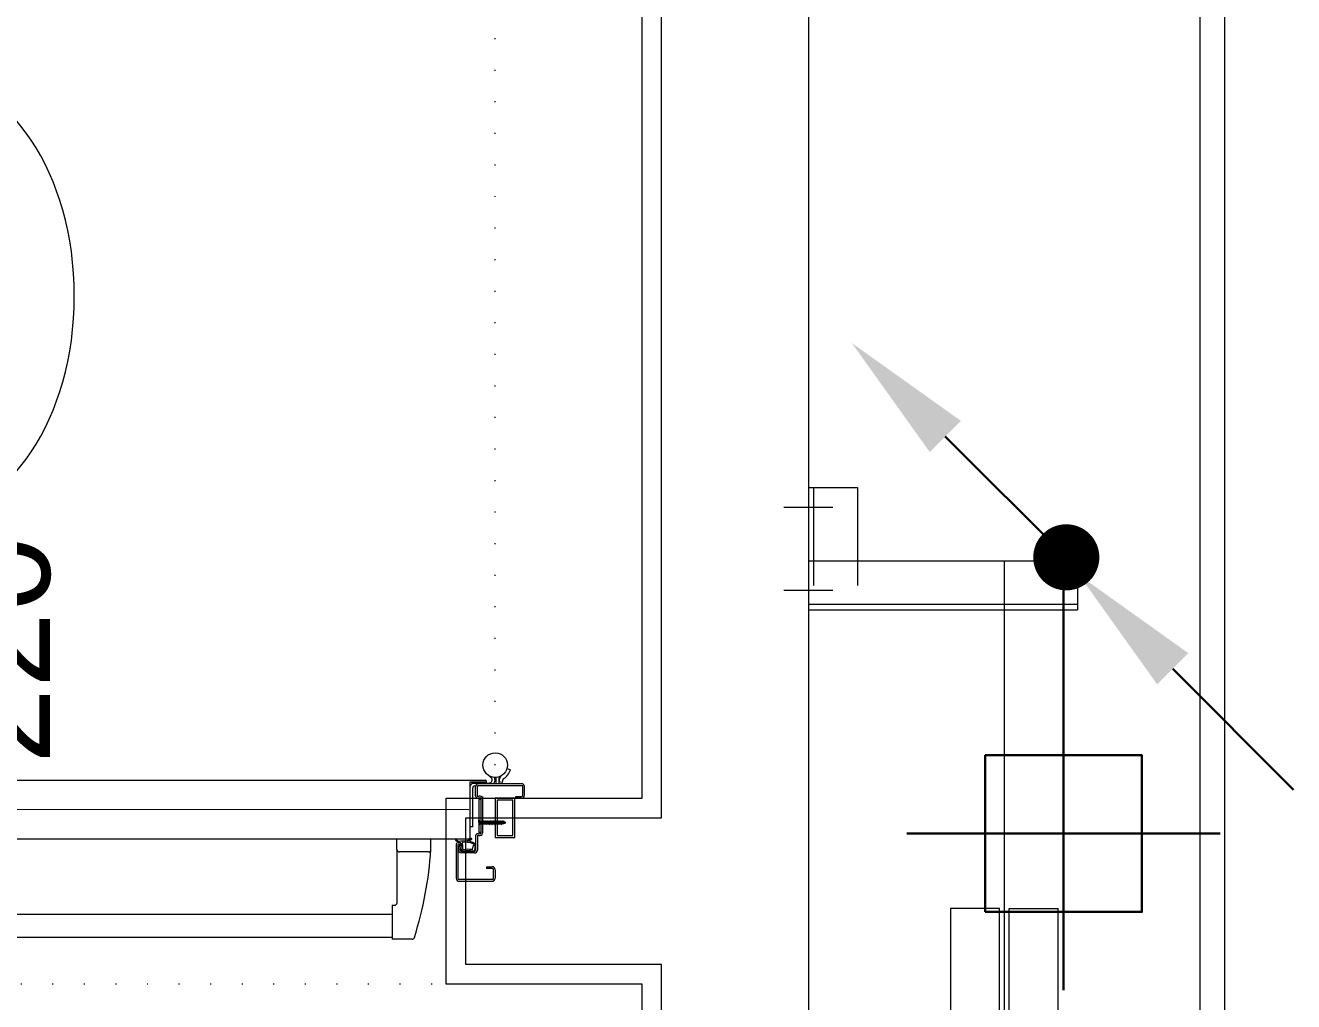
# Model space of a CAD drawing. Extents: x -2012 to 34975, y -1043 to 8321.
# Drawn here: x 10595.8 to 10725.4, y 3538.7 to 3638.5 of the extents above; entities that cross this region are included whole.
import ezdxf
from ezdxf.enums import TextEntityAlignment as Align

# ---------------------------------------------------------------- set-up
doc = ezdxf.new("R2010")
doc.units = 0
doc.header["$LTSCALE"] = 25
doc.linetypes.add('DOT2', pattern=[0.125, 0, -0.125])
doc.layers.get('0').update_dxf_attribs({"color": 9, "lineweight": 9})
for name, color, linetype, lineweight in [('00', 9, 'Continuous', 9), ('06D', 9, 'Continuous', 9), ('07', 9, 'Continuous', 9), ('14', 9, 'Continuous', 9), ('22', 8, 'Continuous', 9), ('E-1x58W ETANŞ FLUORESAN ARMATÜR (DİKEY MONTAJ)', 7, 'Continuous', 30), ('E-KABLO', 7, 'Continuous', 30), ('E-YUKARI ÇIKAN HAT', 7, 'Continuous', 30), ('E-YUKARIDAN GELEN HAT', 7, 'Continuous', 30)]:
    doc.layers.add(name, color=color, linetype=linetype, lineweight=lineweight)
doc.styles.add('Arial', font='arial.ttf', dxfattribs={"height": 2.5})

# ---------------------------------------------------------------- blocks, each defined once
blk = doc.blocks.new('p-yng-01')
at = {"ltscale": 2}
for p, q in [((10.49, 12.39), (12.53, 12.39)), ((12.53, 8.93), (12.53, 12.39)), ((12.53, 12.21), (107.47, 12.21)), ((12.53, 9.87), (107.47, 9.87)), ((12.04, 3.24), (12.04, 8.69)), ((12.53, 8.93), (12.28, 8.93)), ((8.57, 3.24), (8.57, 2.19)), ((8.82, 3.49), (11.79, 3.49)), ((12.04, 3.24), (12.04, 2.19))]:
    blk.add_line(p, q, dxfattribs=at)
at = {"linetype": 'Continuous'}
for p, q in [((5.68, 6.48), (2.31, 6.48)), ((2, 5.3), (2, 6.17)), ((2.18, 6.17), (2.18, 5.3)), ((2.31, 6.3), (5.68, 6.3)), ((5.81, 2.77), (5.81, 6.17)), ((5.99, 2.77), (5.99, 6.17)), ((2.31, 5.17), (2.9, 5.17)), ((2.9, 4.99), (2.31, 4.99)), ((2.9, 4.99), (2.9, 5.17)), ((3.82, 1.85), (3.82, 3.29)), ((4, 1.85), (4, 3.29)), ((4.01, 2.75), (4.08, 2.85)), ((4.04, 3.31), (4.18, 3.39)), ((4.12, 3.59), (5.45, 3.59)), ((5.45, 3.41), (4.12, 3.41)), ((4.12, 2.8), (4.29, 2.91)), ((4.29, 2.92), (4.36, 3.22)), ((4.47, 3.41), (5.1, 3.41)), ((5.33, 2.76), (5.34, 3.2)), ((5.35, 3.4), (5.56, 3.32)), ((5.45, 3.23), (5.45, 3.23)), ((5.55, 3.27), (5.46, 3.27)), ((5.58, 3.24), (5.46, 2.85)), ((5.75, 3.19), (5.63, 2.79)), ((3.3, -1.95), (3.3, 1.56)), ((3.48, -1.98), (3.48, 1.56)), ((3.68, 1.45), (3.48, 1.45)), ((3.59, 1.63), (3.62, 1.62)), ((3.7, 1.78), (3.67, 1.79)), ((3.68, -1.86), (3.68, 1.45)), ((4.65, 2.36), (4.41, 2.2)), ((4.46, 2.12), (4.83, 2.36)), ((4.59, -3.61), (4.59, 2.09)), ((4.69, 2.19), (52, 2.19)), ((5.77, 2.42), (5.98, 2.25)), ((5.78, 2.53), (6.04, 2.33)), ((1, 0.54), (0.95, 0.49)), ((1, 0.54), (0.95, 0.49)), ((1, 0.44), (0.95, 0.49)), ((1, 0.44), (0.95, 0.49)), ((1.12, 0.58), (1, 0.54)), ((1.12, 0.58), (1, 0.54)), ((1, 0.44), (1.12, 0.4)), ((1, 0.44), (1.12, 0.4)), ((1.11, 0.4), (1.18, 0.4)), ((1.11, 0.4), (1.18, 0.4)), ((3.27, 0.58), (1.12, 0.58)), ((1.12, 0.58), (1.12, 0.4)), ((3.27, 0.58), (1.12, 0.58)), ((1.12, 0.58), (1.12, 0.4)), ((3.16, 0.4), (1.12, 0.4)), ((3.16, 0.4), (1.12, 0.4)), ((1.14, 0.33), (1.33, 0.66)), ((1.14, 0.33), (1.33, 0.66)), ((1.14, 0.33), (1.16, 0.4)), ((1.14, 0.33), (1.16, 0.4)), ((1.15, 0.32), (1.34, 0.65)), ((1.15, 0.32), (1.34, 0.65)), ((1.2, 0.4), (1.27, 0.4)), ((1.2, 0.4), (1.27, 0.4)), ((1.29, 0.58), (1.21, 0.58)), ((1.29, 0.58), (1.21, 0.58)), ((1.23, 0.33), (1.42, 0.66)), ((1.23, 0.33), (1.42, 0.66)), ((1.23, 0.33), (1.25, 0.4)), ((1.23, 0.33), (1.25, 0.4)), ((1.24, 0.32), (1.43, 0.65)), ((1.24, 0.32), (1.43, 0.65)), ((1.29, 0.4), (1.36, 0.4)), ((1.29, 0.4), (1.36, 0.4)), ((1.38, 0.58), (1.3, 0.58)), ((1.38, 0.58), (1.3, 0.58)), ((1.31, 0.58), (1.32, 0.61)), ((1.31, 0.58), (1.32, 0.61)), ((1.32, 0.33), (1.51, 0.66)), ((1.32, 0.33), (1.51, 0.66)), ((1.32, 0.33), (1.34, 0.4)), ((1.32, 0.33), (1.34, 0.4)), ((1.33, 0.32), (1.52, 0.65)), ((1.33, 0.32), (1.52, 0.65)), ((1.38, 0.4), (1.45, 0.4)), ((1.38, 0.4), (1.45, 0.4)), ((1.47, 0.58), (1.39, 0.58)), ((1.47, 0.58), (1.39, 0.58)), ((1.4, 0.58), (1.41, 0.61)), ((1.4, 0.58), (1.41, 0.61)), ((1.41, 0.33), (1.6, 0.66)), ((1.41, 0.33), (1.6, 0.66)), ((1.41, 0.33), (1.6, 0.66)), ((1.41, 0.33), (1.6, 0.66)), ((1.41, 0.33), (1.43, 0.4)), ((1.41, 0.33), (1.43, 0.4)), ((1.41, 0.33), (1.43, 0.4)), ((1.41, 0.33), (1.43, 0.4)), ((1.42, 0.32), (1.61, 0.65)), ((1.42, 0.32), (1.61, 0.65)), ((1.42, 0.32), (1.61, 0.65)), ((1.42, 0.32), (1.61, 0.65)), ((1.47, 0.4), (1.54, 0.4)), ((1.47, 0.4), (1.54, 0.4)), ((1.47, 0.4), (1.54, 0.4)), ((1.47, 0.4), (1.54, 0.4)), ((1.56, 0.58), (1.48, 0.58)), ((1.56, 0.58), (1.48, 0.58)), ((1.49, 0.58), (1.5, 0.61)), ((1.49, 0.58), (1.5, 0.61)), ((1.5, 0.33), (1.69, 0.66)), ((1.5, 0.33), (1.69, 0.66)), ((1.5, 0.33), (1.52, 0.4)), ((1.5, 0.33), (1.52, 0.4)), ((1.51, 0.32), (1.7, 0.65)), ((1.51, 0.32), (1.7, 0.65)), ((1.56, 0.4), (1.63, 0.4)), ((1.56, 0.4), (1.63, 0.4)), ((1.65, 0.58), (1.57, 0.58)), ((1.65, 0.58), (1.57, 0.58)), ((1.58, 0.58), (1.59, 0.61)), ((1.58, 0.58), (1.59, 0.61)), ((1.58, 0.58), (1.59, 0.61)), ((1.58, 0.58), (1.59, 0.61)), ((1.59, 0.33), (1.78, 0.66)), ((1.59, 0.33), (1.78, 0.66)), ((1.59, 0.33), (1.61, 0.4)), ((1.59, 0.33), (1.61, 0.4)), ((1.6, 0.32), (1.79, 0.65)), ((1.6, 0.32), (1.79, 0.65)), ((1.65, 0.4), (1.72, 0.4)), ((1.65, 0.4), (1.72, 0.4)), ((1.74, 0.58), (1.66, 0.58)), ((1.74, 0.58), (1.66, 0.58)), ((1.67, 0.58), (1.68, 0.61)), ((1.67, 0.58), (1.68, 0.61)), ((1.68, 0.33), (1.87, 0.66)), ((1.68, 0.33), (1.87, 0.66)), ((1.68, 0.33), (1.7, 0.4)), ((1.68, 0.33), (1.7, 0.4)), ((1.69, 0.32), (1.88, 0.65)), ((1.69, 0.32), (1.88, 0.65)), ((1.74, 0.4), (1.81, 0.4)), ((1.74, 0.4), (1.81, 0.4)), ((1.83, 0.58), (1.75, 0.58)), ((1.83, 0.58), (1.75, 0.58)), ((1.76, 0.58), (1.77, 0.61)), ((1.76, 0.58), (1.77, 0.61)), ((1.77, 0.33), (1.96, 0.66)), ((1.77, 0.33), (1.96, 0.66)), ((1.77, 0.33), (1.79, 0.4)), ((1.77, 0.33), (1.79, 0.4)), ((1.78, 0.32), (1.97, 0.65)), ((1.78, 0.32), (1.97, 0.65)), ((1.83, 0.4), (1.9, 0.4)), ((1.83, 0.4), (1.9, 0.4)), ((1.92, 0.58), (1.84, 0.58)), ((1.92, 0.58), (1.84, 0.58)), ((1.85, 0.58), (1.86, 0.61)), ((1.85, 0.58), (1.86, 0.61)), ((1.86, 0.33), (2.05, 0.66)), ((1.86, 0.33), (2.05, 0.66)), ((1.86, 0.33), (1.88, 0.4)), ((1.86, 0.33), (1.88, 0.4)), ((1.87, 0.32), (2.06, 0.65)), ((1.87, 0.32), (2.06, 0.65)), ((1.92, 0.4), (1.99, 0.4)), ((1.92, 0.4), (1.99, 0.4)), ((2.01, 0.58), (1.93, 0.58)), ((2.01, 0.58), (1.93, 0.58)), ((1.94, 0.58), (1.95, 0.61)), ((1.94, 0.58), (1.95, 0.61)), ((1.95, 0.33), (2.14, 0.66)), ((1.95, 0.33), (2.14, 0.66)), ((1.95, 0.33), (1.97, 0.4)), ((1.95, 0.33), (1.97, 0.4)), ((1.96, 0.32), (2.15, 0.65)), ((1.96, 0.32), (2.15, 0.65)), ((2, -2), (2, 0.69)), ((2.01, 0.4), (2.08, 0.4)), ((2.01, 0.4), (2.08, 0.4)), ((2.1, 0.58), (2.02, 0.58)), ((2.1, 0.58), (2.02, 0.58)), ((2.03, 0.58), (2.04, 0.61)), ((2.03, 0.58), (2.04, 0.61)), ((2.04, 0.33), (2.23, 0.66)), ((2.04, 0.33), (2.23, 0.66)), ((2.04, 0.33), (2.06, 0.4)), ((2.04, 0.33), (2.06, 0.4)), ((2.05, 0.32), (2.24, 0.65)), ((2.05, 0.32), (2.24, 0.65)), ((2.1, 0.4), (2.17, 0.4)), ((2.1, 0.4), (2.17, 0.4)), ((2.19, 0.58), (2.11, 0.58)), ((2.19, 0.58), (2.11, 0.58)), ((2.12, 0.58), (2.13, 0.61)), ((2.12, 0.58), (2.13, 0.61)), ((2.13, 0.33), (2.32, 0.66)), ((2.13, 0.33), (2.32, 0.66)), ((2.13, 0.33), (2.15, 0.4)), ((2.13, 0.33), (2.15, 0.4)), ((2.14, 0.32), (2.33, 0.65)), ((2.14, 0.32), (2.33, 0.65)), ((2.19, 0.4), (2.26, 0.4)), ((2.19, 0.4), (2.26, 0.4)), ((2.28, 0.58), (2.2, 0.58)), ((2.28, 0.58), (2.2, 0.58)), ((2.21, 0.58), (2.22, 0.61)), ((2.21, 0.58), (2.22, 0.61)), ((2.22, 0.33), (2.41, 0.66)), ((2.22, 0.33), (2.41, 0.66)), ((2.22, 0.33), (2.24, 0.4)), ((2.22, 0.33), (2.24, 0.4)), ((2.23, 0.32), (2.42, 0.65)), ((2.23, 0.32), (2.42, 0.65)), ((2.28, 0.4), (2.35, 0.4)), ((2.28, 0.4), (2.35, 0.4)), ((2.37, 0.58), (2.29, 0.58)), ((2.37, 0.58), (2.29, 0.58)), ((2.3, 0.58), (2.31, 0.61)), ((2.3, 0.58), (2.31, 0.61)), ((2.31, 0.33), (2.5, 0.66)), ((2.31, 0.33), (2.5, 0.66)), ((2.31, 0.33), (2.33, 0.4)), ((2.31, 0.33), (2.33, 0.4)), ((2.32, 0.32), (2.51, 0.65)), ((2.32, 0.32), (2.51, 0.65)), ((2.37, 0.4), (2.44, 0.4)), ((2.37, 0.4), (2.44, 0.4)), ((2.46, 0.58), (2.38, 0.58)), ((2.46, 0.58), (2.38, 0.58)), ((2.39, 0.58), (2.4, 0.61)), ((2.39, 0.58), (2.4, 0.61)), ((2.4, 0.33), (2.59, 0.66)), ((2.4, 0.33), (2.59, 0.66)), ((2.4, 0.33), (2.59, 0.66)), ((2.4, 0.33), (2.59, 0.66)), ((2.4, 0.33), (2.42, 0.4)), ((2.4, 0.33), (2.42, 0.4)), ((2.4, 0.33), (2.42, 0.4)), ((2.4, 0.33), (2.42, 0.4)), ((2.41, 0.32), (2.6, 0.65)), ((2.41, 0.32), (2.6, 0.65)), ((2.41, 0.32), (2.6, 0.65)), ((2.41, 0.32), (2.6, 0.65)), ((2.46, 0.4), (2.53, 0.4)), ((2.46, 0.4), (2.56, 0.4)), ((2.46, 0.4), (2.53, 0.4)), ((2.46, 0.4), (2.56, 0.4)), ((2.55, 0.58), (2.47, 0.58)), ((2.55, 0.58), (2.47, 0.58)), ((2.48, 0.58), (2.49, 0.61)), ((2.48, 0.58), (2.49, 0.61)), ((2.49, 0.33), (2.68, 0.66)), ((2.49, 0.33), (2.68, 0.66)), ((2.49, 0.33), (2.51, 0.4)), ((2.49, 0.33), (2.51, 0.4)), ((2.5, 0.32), (2.69, 0.65)), ((2.5, 0.32), (2.69, 0.65)), ((2.55, 0.4), (2.62, 0.4)), ((2.55, 0.4), (2.62, 0.4)), ((2.64, 0.58), (2.56, 0.58)), ((2.6, 0.58), (2.56, 0.58)), ((2.64, 0.58), (2.56, 0.58)), ((2.6, 0.58), (2.56, 0.58)), ((2.6, 0.4), (2.56, 0.4)), ((2.6, 0.4), (2.56, 0.4)), ((2.57, 0.58), (2.58, 0.61)), ((2.57, 0.58), (2.58, 0.61)), ((2.57, 0.58), (2.58, 0.61)), ((2.57, 0.58), (2.58, 0.61)), ((2.58, 0.33), (2.77, 0.66)), ((2.58, 0.33), (2.77, 0.66)), ((2.58, 0.33), (2.6, 0.4)), ((2.58, 0.33), (2.6, 0.4)), ((2.59, 0.32), (2.78, 0.65)), ((2.59, 0.32), (2.78, 0.65)), ((2.64, 0.4), (2.71, 0.4)), ((2.73, 0.58), (2.65, 0.58)), ((2.66, 0.58), (2.67, 0.61)), ((2.67, 0.33), (2.86, 0.66)), ((2.67, 0.33), (2.69, 0.4)), ((2.68, 0.32), (2.87, 0.65)), ((2.73, 0.4), (2.8, 0.4)), ((2.82, 0.58), (2.74, 0.58)), ((2.75, 0.58), (2.76, 0.61)), ((2.76, 0.33), (2.95, 0.66)), ((2.76, 0.33), (2.78, 0.4)), ((2.77, 0.32), (2.96, 0.65)), ((2.82, 0.4), (2.89, 0.4)), ((2.91, 0.58), (2.83, 0.58)), ((2.84, 0.58), (2.85, 0.61)), ((2.85, 0.33), (3.04, 0.66)), ((2.85, 0.33), (2.87, 0.4)), ((2.86, 0.32), (3.05, 0.65)), ((2.91, 0.4), (2.98, 0.4)), ((3, 0.58), (2.92, 0.58)), ((2.93, 0.58), (2.94, 0.61)), ((2.94, 0.33), (3.13, 0.66)), ((2.94, 0.33), (2.96, 0.4)), ((2.95, 0.32), (3.14, 0.65)), ((3, 0.4), (3.07, 0.4)), ((3.09, 0.58), (3.01, 0.58)), ((3.02, 0.58), (3.03, 0.61)), ((3.03, 0.33), (3.22, 0.66)), ((3.03, 0.33), (3.05, 0.4)), ((3.04, 0.32), (3.23, 0.65)), ((3.09, 0.4), (3.16, 0.4)), ((3.18, 0.58), (3.1, 0.58)), ((3.11, 0.58), (3.12, 0.61)), ((3.12, 0.33), (3.31, 0.66)), ((3.12, 0.33), (3.14, 0.4)), ((3.13, 0.32), (3.32, 0.65)), ((3.18, 0.4), (3.25, 0.4)), ((3.27, 0.58), (3.19, 0.58)), ((3.2, 0.58), (3.21, 0.61)), ((3.21, 0.33), (3.4, 0.66)), ((3.21, 0.33), (3.23, 0.4)), ((3.22, 0.32), (3.41, 0.65)), ((3.27, 0.4), (3.34, 0.4)), ((3.36, 0.58), (3.28, 0.58)), ((3.29, 0.58), (3.3, 0.61)), ((3.3, 0.33), (3.49, 0.66)), ((3.3, 0.33), (3.32, 0.4)), ((3.31, 0.32), (3.5, 0.65)), ((3.36, 0.4), (3.43, 0.4)), ((3.45, 0.58), (3.37, 0.58)), ((3.38, 0.58), (3.39, 0.61)), ((3.39, 0.33), (3.58, 0.66)), ((3.39, 0.33), (3.41, 0.4)), ((3.4, 0.32), (3.59, 0.65)), ((3.45, 0.4), (3.55, 0.4)), ((3.54, 0.58), (3.46, 0.58)), ((3.47, 0.58), (3.48, 0.61)), ((3.59, 0.58), (3.55, 0.58)), ((3.59, 0.4), (3.55, 0.4)), ((3.56, 0.58), (3.57, 0.61)), ((3.65, 0.74), (3.59, 0.58)), ((3.65, 0.24), (3.59, 0.4)), ((3.68, 0.52), (3.64, 0.52)), ((3.68, 0.46), (3.64, 0.46)), ((3.68, 0.52), (3.68, 0.73)), ((3.68, 0.46), (3.68, 0.24)), ((4.3, 0.93), (4.59, 0.93)), ((4.3, 0.93), (4.3, -3.06)), ((-0.99, -2.3), (-0.99, -3.2)), ((-0.81, -2.3), (-0.81, -3.2)), ((-0.1, -2.18), (-0.69, -2.18)), ((-0.1, -2), (-0.1, -2.18)), ((3.3, -2.18), (3.3, -1.95)), ((3.3, -1.95), (3.3, -1.98)), ((3.3, -1.95), (3.3, -1.98)), ((3.48, -1.86), (3.68, -1.86)), ((3.59, -2.04), (3.62, -2.03)), ((3.7, -2.19), (3.67, -2.2)), ((3.82, -2.26), (3.82, -3.2)), ((4, -2.26), (4, -3.2)), ((3.7, -3.32), (-0.69, -3.32)), ((3.7, -3.5), (-0.69, -3.5)), ((1.23, -3.95), (1.3, -3.6)), ((1.3, -3.6), (1.59, -3.67)), ((1.59, -3.67), (1.49, -4.14)), ((1.59, -3.5), (1.59, -4.06)), ((1.89, -3.5), (1.89, -4.13)), ((2.7, -3.56), (2.62, -3.56)), ((4.4, -3.56), (2.7, -3.56)), ((2.9, -3.66), (2.9, -3.76)), ((2.9, -3.66), (4.54, -3.66)), ((52, -3.86), (3, -3.86)), ((4.1, -3.26), (4, -3.26)), ((4.4, -3.66), (4.4, -3.56)), ((0.79, -5.03), (0.44, -4.92)), ((2.84, -4.45), (2.42, -4.08))]:
    blk.add_line(p, q, dxfattribs=at)
at = {"linetype": 'DOT2'}
blk.add_line((2, -5.39), (2, -120.81), dxfattribs=at)
blk.add_lwpolyline([(2, 17), (118, 17)], dxfattribs=at)
at = {"linetype": 'Continuous'}
for points in [[(2, -2), (2, 2), (0, 2), (0, -2)], [(1.8, -1.8), (1.8, 1.8), (0.2, 1.8), (0.2, -1.8)]]:
    blk.add_lwpolyline(points, close=True, dxfattribs=at)
at = {"ltscale": 0.29}
blk.add_lwpolyline([(4.69, -0.83), (115.31, -0.84)], dxfattribs=at)
at = {"linetype": 'Continuous'}
blk.add_lwpolyline([(-0.69, -2), (-0.1, -2)], dxfattribs=at)
for centre, radius in [((4.12, 3.22), 0), ((2, -5.39), 1.26)]:
    blk.add_circle(centre, radius, dxfattribs=at)
at = {"ltscale": 2}
for centre, radius, start, end in [((45.73, 0.95), 37.22, 162.3802, 176.4723), ((10.49, 12.15), 0.247, 90, 162.3802), ((12.28, 8.69), 0.247, 90, 180), ((8.82, 3.24), 0.247, 90, 180), ((11.79, 3.24), 0.247, 0, 90)]:
    blk.add_arc(centre, radius, start, end, dxfattribs=at)
at = {"linetype": 'Continuous'}
for centre, radius, start, end in [((2.31, 6.17), 0.309, 90, 180), ((5.68, 6.17), 0.309, 0, 90), ((5.68, 6.17), 0.309, 0, 90), ((2.31, 5.3), 0.309, 180, 270), ((2.31, 6.17), 0.13, 90, 180), ((2.31, 5.3), 0.13, 180, 270), ((5.68, 6.17), 0.13, 0, 90), ((5.68, 6.17), 0.13, 0, 90), ((4.12, 3.29), 0.299, 90, 180), ((4.12, 3.29), 0.12, 90, 180), ((4.03, 3.12), 0.0312, 100.8786, 243.4258), ((4.1, 2.71), 0.0959, 154.0369, 249.2134), ((4.1, 3.22), 0.157, 239.3013, 259.1148), ((4.13, 2.86), 0.133, 128.8627, 148.8778), ((4.03, 2.92), 0.0132, 148.8705, 187.3774), ((4.04, 2.92), 0.0264, 187.3783, 268.9641), ((4.06, 3.29), 0.0235, 121.8829, 242.3954), ((4.04, 3.23), 0.0871, 263.7597, 337.0285), ((4.05, 2.85), 0.049, 80.765, 103.2427), ((3.68, 2.57), 0.784, 57.2254, 62.3935), ((4.01, 3.04), 0.0905, 294.1976, 348.1638), ((4.06, 2.87), 0.0282, 333.7959, 80.7687), ((4.06, 3.03), 0.0377, 348.1661, 79.1104), ((5.9, 6.49), 4.28, 244.6875, 253.0507), ((4.09, 3.21), 0.0282, 337.0285, 57.2131), ((4.16, 2.77), 0.0479, 134.0198, 235.7455), ((4.92, 4.02), 1.51, 238.7149, 261.6894), ((4.25, 3.27), 0.141, 80.0177, 120.3968), ((4.77, 6.23), 2.87, 260.017, 279.9465), ((4.27, 2.93), 0.0188, 312.4272, 347.199), ((4.39, 3.22), 0.0358, 79.2474, 167.2037), ((4.83, 5.51), 2.3, 259.2417, 281.0784), ((5.29, 3.26), 0.153, 69.1739, 99.9465), ((5.28, 3.2), 0.0575, 359.4411, 101.073), ((5.29, 2.59), 0.0767, 275.8292, 21.9624), ((5.74, 2.77), 0.403, 181.2939, 201.9637), ((5.46, 3.25), 0.0235, 90.7292, 220.5483), ((5.72, 2.77), 0.274, 162.8619, 0), ((5.45, 3.28), 0.309, 342.8599, 90), ((5.45, 3.28), 0.13, 342.8582, 90), ((5.32, 3.1), 0.183, 14.7185, 46.0603), ((6.28, 2.82), 0.796, 175.9723, 187.9232), ((5.59, 2.86), 0.108, 139.809, 171.2848), ((5.7, 2.74), 0.216, 188.6789, 284.0284), ((5.12, 3), 0.405, 353.3622, 21.0615), ((5.47, 2.96), 0.0518, 319.8052, 349.7927), ((5.55, 3.3), 0.0223, 269.4232, 71.2563), ((5.72, 2.77), 0.0948, 162.8632, 0), ((3.56, 1.56), 0.259, 63.211, 180), ((3.56, 1.56), 0.0798, 63.202, 180), ((3.74, 1.85), 0.259, 243.215, 0), ((3.74, 1.85), 0.0798, 243.2115, 0), ((4.44, 2.16), 0.0479, 122.6999, 302.6999), ((4.69, 2.09), 0.0998, 90, 180), ((4.64, 2.37), 0.0192, 302.623, 73.0521), ((5.05, 4.91), 2.41, 261.4527, 275.8288), ((4.85, 2.33), 0.0383, 85.2104, 122.7022), ((5.09, 5.19), 2.83, 265.2016, 282.9973), ((5.74, 2.38), 0.0479, 51.8479, 102.9919), ((5.76, 2.51), 0.0288, 52.198, 104.0165), ((6.01, 2.29), 0.0479, 232.201, 52.2001), ((0.94, 0.72), 0.235, 274.361, 322.1025), ((0.94, 0.72), 0.235, 274.361, 322.1025), ((0.94, 0.25), 0.235, 37.8975, 85.639), ((0.94, 0.25), 0.235, 37.8975, 85.639), ((1.15, 0.33), 0.00583, 150.3204, 330.3204), ((1.15, 0.33), 0.00583, 150.3204, 330.3204), ((1.24, 0.33), 0.00583, 150.3204, 330.3204), ((1.24, 0.33), 0.00583, 150.3204, 330.3204), ((1.33, 0.33), 0.00583, 150.3204, 330.3204), ((1.33, 0.33), 0.00583, 150.3204, 330.3204), ((1.34, 0.66), 0.00583, 330.3204, 150.3204), ((1.34, 0.66), 0.00583, 330.3204, 150.3204), ((1.42, 0.33), 0.00583, 150.3204, 330.3204), ((1.42, 0.33), 0.00583, 150.3204, 330.3204), ((1.42, 0.33), 0.00583, 150.3204, 330.3204), ((1.42, 0.33), 0.00583, 150.3204, 330.3204), ((1.43, 0.66), 0.00583, 330.3204, 150.3204), ((1.43, 0.66), 0.00583, 330.3204, 150.3204), ((1.51, 0.33), 0.00583, 150.3204, 330.3204), ((1.51, 0.33), 0.00583, 150.3204, 330.3204), ((1.51, 0.33), 0.00583, 150.3204, 330.3204), ((1.51, 0.33), 0.00583, 150.3204, 330.3204), ((1.52, 0.66), 0.00583, 330.3204, 150.3204), ((1.52, 0.66), 0.00583, 330.3204, 150.3204), ((1.6, 0.33), 0.00583, 150.3204, 330.3204), ((1.6, 0.33), 0.00583, 150.3204, 330.3204), ((1.61, 0.66), 0.00583, 330.3204, 150.3204), ((1.61, 0.66), 0.00583, 330.3204, 150.3204), ((1.61, 0.66), 0.00583, 330.3204, 150.3204), ((1.61, 0.66), 0.00583, 330.3204, 150.3204), ((1.69, 0.33), 0.00583, 150.3204, 330.3204), ((1.69, 0.33), 0.00583, 150.3204, 330.3204), ((1.7, 0.66), 0.00583, 330.3204, 150.3204), ((1.7, 0.66), 0.00583, 330.3204, 150.3204), ((1.78, 0.33), 0.00583, 150.3204, 330.3204), ((1.78, 0.33), 0.00583, 150.3204, 330.3204), ((1.79, 0.66), 0.00583, 330.3204, 150.3204), ((1.79, 0.66), 0.00583, 330.3204, 150.3204), ((1.87, 0.33), 0.00583, 150.3204, 330.3204), ((1.87, 0.33), 0.00583, 150.3204, 330.3204), ((1.88, 0.66), 0.00583, 330.3204, 150.3204), ((1.88, 0.66), 0.00583, 330.3204, 150.3204), ((1.96, 0.33), 0.00583, 150.3204, 330.3204), ((1.96, 0.33), 0.00583, 150.3204, 330.3204), ((1.97, 0.66), 0.00583, 330.3204, 150.3204), ((1.97, 0.66), 0.00583, 330.3204, 150.3204), ((2.05, 0.33), 0.00583, 150.3204, 330.3204), ((2.05, 0.33), 0.00583, 150.3204, 330.3204), ((2.06, 0.66), 0.00583, 330.3204, 150.3204), ((2.06, 0.66), 0.00583, 330.3204, 150.3204), ((2.14, 0.33), 0.00583, 150.3204, 330.3204), ((2.14, 0.33), 0.00583, 150.3204, 330.3204), ((2.15, 0.66), 0.00583, 330.3204, 150.3204), ((2.15, 0.66), 0.00583, 330.3204, 150.3204), ((2.23, 0.33), 0.00583, 150.3204, 330.3204), ((2.23, 0.33), 0.00583, 150.3204, 330.3204), ((2.24, 0.66), 0.00583, 330.3204, 150.3204), ((2.24, 0.66), 0.00583, 330.3204, 150.3204), ((2.32, 0.33), 0.00583, 150.3204, 330.3204), ((2.32, 0.33), 0.00583, 150.3204, 330.3204), ((2.33, 0.66), 0.00583, 330.3204, 150.3204), ((2.33, 0.66), 0.00583, 330.3204, 150.3204), ((2.41, 0.33), 0.00583, 150.3204, 330.3204), ((2.41, 0.33), 0.00583, 150.3204, 330.3204), ((2.41, 0.33), 0.00583, 150.3204, 330.3204), ((2.41, 0.33), 0.00583, 150.3204, 330.3204), ((2.42, 0.66), 0.00583, 330.3204, 150.3204), ((2.42, 0.66), 0.00583, 330.3204, 150.3204), ((2.5, 0.33), 0.00583, 150.3204, 330.3204), ((2.5, 0.33), 0.00583, 150.3204, 330.3204), ((2.51, 0.66), 0.00583, 330.3204, 150.3204), ((2.51, 0.66), 0.00583, 330.3204, 150.3204), ((2.59, 0.33), 0.00583, 150.3204, 330.3204), ((2.59, 0.33), 0.00583, 150.3204, 330.3204), ((2.6, 0.66), 0.00583, 330.3204, 150.3204), ((2.6, 0.66), 0.00583, 330.3204, 150.3204), ((2.6, 0.66), 0.00583, 330.3204, 150.3204), ((2.6, 0.66), 0.00583, 330.3204, 150.3204), ((2.68, 0.33), 0.00583, 150.3204, 330.3204), ((2.69, 0.66), 0.00583, 330.3204, 150.3204), ((2.77, 0.33), 0.00583, 150.3204, 330.3204), ((2.78, 0.66), 0.00583, 330.3204, 150.3204), ((2.86, 0.33), 0.00583, 150.3204, 330.3204), ((2.87, 0.66), 0.00583, 330.3204, 150.3204), ((2.95, 0.33), 0.00583, 150.3204, 330.3204), ((2.96, 0.66), 0.00583, 330.3204, 150.3204), ((3.04, 0.33), 0.00583, 150.3204, 330.3204), ((3.05, 0.66), 0.00583, 330.3204, 150.3204), ((3.13, 0.33), 0.00583, 150.3204, 330.3204), ((3.14, 0.66), 0.00583, 330.3204, 150.3204), ((3.22, 0.33), 0.00583, 150.3204, 330.3204), ((3.23, 0.66), 0.00583, 330.3204, 150.3204), ((3.31, 0.33), 0.00583, 150.3204, 330.3204), ((3.32, 0.66), 0.00583, 330.3204, 150.3204), ((3.4, 0.33), 0.00583, 150.3204, 330.3204), ((3.41, 0.66), 0.00583, 330.3204, 150.3204), ((3.5, 0.66), 0.00583, 330.3204, 150.3204), ((3.59, 0.66), 0.00583, 330.3204, 150.3204), ((3.64, 0.49), 0.0291, 90, 270), ((3.66, 0.73), 0.015, 0, 150.0864), ((3.66, 0.24), 0.015, 209.9136, 0), ((-0.69, -2.3), 0.299, 90, 180), ((-0.69, -2.3), 0.12, 90, 180), ((3.56, -1.97), 0.259, 181.1025, 296.789), ((3.56, -1.97), 0.0798, 183.5852, 296.798), ((3.74, -2.26), 0.259, 0, 116.785), ((3.74, -2.26), 0.0798, 0, 116.7885), ((-0.69, -3.2), 0.299, 180, 270), ((-0.69, -3.2), 0.12, 180, 270), ((2.62, -3.86), 0.599, 143.1286, 207.6333), ((2.62, -3.86), 0.299, 90, 228.3987), ((3, -3.66), 0.0998, 90, 180), ((3, -3.76), 0.0998, 180, 270), ((3.7, -3.2), 0.299, 270, 0), ((3.7, -3.2), 0.12, 270, 0), ((4.1, -3.06), 0.2, 270, 0), ((4.1, -3.06), 0.499, 270, 0), ((4.54, -3.61), 0.0499, 270, 0), ((2, -5.39), 1.63, 118.3166, 163.1721), ((1.2, -4.07), 0.297, 318.0259, 347.3911), ((1.39, -4.06), 0.2, 292.0474, 0)]:
    blk.add_arc(centre, radius, start, end, dxfattribs=at)
at = {"linetype": 'DOT2'}
blk.add_arc((2, -5.39), 115.41, 269.9997, 0.8132, dxfattribs=at)
blk = doc.blocks.new('0_doorno')
blk.add_lwpolyline([(4.5, 0), (12.5, 0)])
blk.add_ellipse((0, 0), major_axis=(-4.5, 0), ratio=0.666667)
at = {"style": 'Arial'}
blk.add_attdef('YUKSEKLIK', text='', height=2, dxfattribs=at).set_placement((5, 5.9), align=Align.TOP_LEFT)
blk.add_attdef('KAPINO', text='', height=1.4, dxfattribs=at).set_placement((-0.019, -0.035), align=Align.MIDDLE)
blk.add_attdef('GENISLIK', text='', height=2, dxfattribs=at).set_placement((5, -1.895), align=Align.BOTTOM_LEFT)
blk = doc.blocks.new('asansr-acilmayan')
at = {"layer": '06D'}
for p, q in [((1610, 25258.7), (1610, 24624.2)), ((1612.5, 25256.2), (1612.5, 24626.7)), ((1570, 25039.45), (1575, 25039.45)), ((1570, 25039.45), (1570, 25029.45)), ((1570.5, 25039.45), (1570.5, 25029.45)), ((1575, 25039.45), (1575, 25029.45)), ((1567.5, 25037.45), (1572.5, 25037.45)), ((1570, 25031.95), (1597.5, 25031.95)), ((1590, 25031.95), (1590, 24898.95)), ((1597.5, 25031.95), (1597.5, 25026.95)), ((1567.5, 25028.95), (1572.5, 25028.95)), ((1570, 25027.55), (1597.5, 25027.55)), ((1570, 25026.95), (1597.5, 25026.95)), ((1570, 25026.95), (1575, 25026.95)), ((1584.5, 24996.45), (1584.5, 24944.45)), ((1589.5, 24996.45), (1584.5, 24996.45)), ((1589.5, 24944.45), (1589.5, 24996.45)), ((1590.5, 24944.45), (1590.5, 24996.45)), ((1590.5, 24996.45), (1595.5, 24996.45)), ((1595.5, 24944.45), (1595.5, 24996.45))]:
    blk.add_line(p, q, dxfattribs=at)
blk = doc.blocks.new('100_1x58W ETANŞ FLUORESAN ARMATÜR (DİKEY MONTAJ)')
at = {"layer": 'E-1x58W ETANŞ FLUORESAN ARMATÜR (DİKEY MONTAJ)', "color": 4}
for points in [[(0, 2), (0, 2), (0, -2)], [(-1, -1), (1, -1), (1, 1), (-1, 1), (-1, -1)], [(-2, 0), (2, 0)]]:
    blk.add_lwpolyline(points, dxfattribs=at)
blk = doc.blocks.new('100_YUKARIDAN GELEN HAT')
at = {"layer": 'E-YUKARIDAN GELEN HAT', "color": 3, "linetype": 'Continuous'}
blk.add_line((2.277, 2.174), (4.749, 4.645), dxfattribs=at)
at = {"layer": 'E-YUKARIDAN GELEN HAT', "color": 4, "linetype": 'Continuous', "const_width": 0.675}
blk.add_lwpolyline([(-0.338, 0, 1), (0.338, 0, 1)], format="xyb", close=True, dxfattribs=at)
at = {"layer": 'E-YUKARIDAN GELEN HAT', "color": 3, "linetype": 'Continuous'}
blk.add_solid([(2.595, 1.856), (1.958, 2.493), (0.367, 0.266)], dxfattribs=at)
blk = doc.blocks.new('100_YUKARI ÇIKAN HAT')
at = {"layer": 'E-YUKARI ÇIKAN HAT', "color": 3, "linetype": 'Continuous'}
blk.add_line((2.472, 2.471), (0, 0), dxfattribs=at)
at = {"layer": 'E-YUKARI ÇIKAN HAT', "color": 4, "linetype": 'Continuous', "const_width": 0.675}
blk.add_lwpolyline([(-0.338, 0, 1), (0.337, 0, 1)], format="xyb", close=True, dxfattribs=at)
at = {"layer": 'E-YUKARI ÇIKAN HAT', "color": 3, "linetype": 'Continuous'}
blk.add_solid([(2.154, 2.789), (2.79, 2.152), (4.382, 4.379)], dxfattribs=at)

msp = doc.modelspace()

# ---------------------------------------------------------------- linework, layer by layer
at = {"layer": '00'}
msp.add_lwpolyline([(10660.84, 3542.5), (10640.84, 3542.5), (10640.84, 3557.5), (10660.84, 3557.5), (10660.84, 3812.5), (10670.84, 3812.5), (10675.84, 3812.5), (10675.84, 3192.5), (10660.84, 3192.5), (10660.84, 3542.5)], dxfattribs=at)
at = {"layer": '14'}
msp.add_lwpolyline([(10658.84, 3194.5), (10658.84, 3540.5), (10638.84, 3540.5), (10638.84, 3559.5), (10658.84, 3559.5), (10658.84, 3810.5), (10593.84, 3810.5)], dxfattribs=at)
at = {"layer": 'E-KABLO', "color": 6}
msp.add_line((10701.9, 3571.89), (10701.9, 3585.86), dxfattribs=at)

# ---------------------------------------------------------------- block references
msp.add_blockref('asansr-acilmayan', (9105.84, -21448.2))
at = {"layer": '07', "rotation": 180}
msp.add_blockref('p-yng-01', (10645.84, 3557.5), dxfattribs=at)
at = {"layer": '22'}
ref = msp.add_blockref('0_doorno', (10585.84, 3610.82), dxfattribs=dict(at, xscale=-5, yscale=5, zscale=5, rotation=90))
ref.add_attrib('KAPINO', 'K-YN-01', dxfattribs={"layer": '0', "height": 10, "rotation": 90, "style": 'Arial'}).set_placement((10585.84, 3610.82), align=Align.MIDDLE)
ref.add_attrib('GENISLIK', '110', dxfattribs={"layer": '0', "height": 10, "rotation": 90, "style": 'Arial'}).set_placement((10585.84, 3563), align=Align.BOTTOM_LEFT)
ref.add_attrib('YUKSEKLIK', '220', dxfattribs={"layer": '0', "height": 10, "rotation": 90, "style": 'Arial'}).set_placement((10588.34, 3563), align=Align.TOP_LEFT)
at = {"layer": 'E-1x58W ETANŞ FLUORESAN ARMATÜR (DİKEY MONTAJ)', "xscale": 8, "yscale": 8, "zscale": 8}
msp.add_blockref('100_1x58W ETANŞ FLUORESAN ARMATÜR (DİKEY MONTAJ)', (10701.9, 3555.89), dxfattribs=at)
at = {"layer": 'E-YUKARI ÇIKAN HAT', "xscale": -5, "yscale": 5, "zscale": 5}
msp.add_blockref('100_YUKARI ÇIKAN HAT', (10702.18, 3584.12), dxfattribs=at)
at = {"layer": 'E-YUKARIDAN GELEN HAT', "xscale": 5, "yscale": 5, "zscale": 5, "rotation": 270}
msp.add_blockref('100_YUKARIDAN GELEN HAT', (10702.18, 3584.12), dxfattribs=at)

doc.saveas('drawing.dxf')
